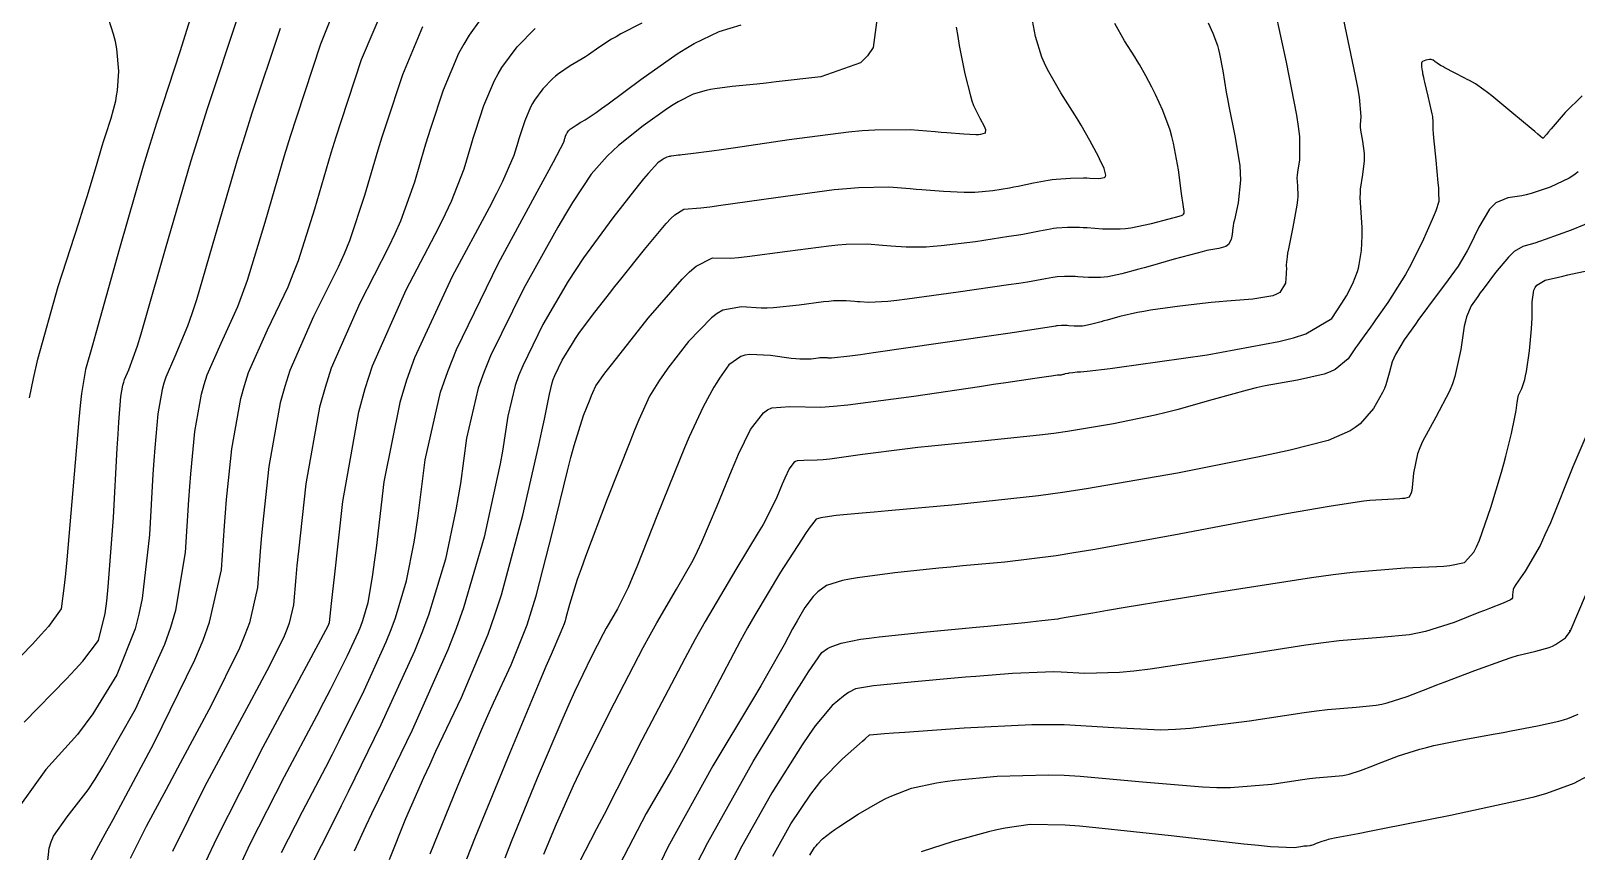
# Model space of a CAD drawing. Header units: metres. Extents: x 837476 to 838477, y 1189012 to 1191014.
# Drawn here: x 838095.2 to 838222.8, y 1190381.2 to 1190449 of the extents above; entities that cross this region are included whole.
import ezdxf

# ---------------------------------------------------------------- set-up
doc = ezdxf.new("R2010")
doc.units = ezdxf.units.M
doc.header["$LTSCALE"] = 0.3
doc.layers.add('COTAS 10', color=1, linetype='Continuous')
doc.layers.add('COTAS INT', color=252, linetype='Continuous')

msp = doc.modelspace()

# ---------------------------------------------------------------- linework, layer by layer
at = {"layer": 'COTAS 10'}
for points in [[(838096.463, 1190379.379), (838096.679, 1190381.43), (838096.843, 1190381.944), (838097.052, 1190382.434), (838098.182, 1190384.009), (838099.911, 1190386.239), (838100.497, 1190387.142), (838101.13, 1190388.169), (838103.806, 1190392.912), (838106.253, 1190398.276), (838106.742, 1190399.696), (838107.148, 1190401.087), (838107.935, 1190405.871), (838108.209, 1190410.202), (838108.292, 1190411.307), (838108.378, 1190412.371), (838108.717, 1190415.871), (838109.27, 1190418.955), (838109.491, 1190419.756), (838109.742, 1190420.534), (838110.894, 1190423.153), (838112.268, 1190426.189), (838112.658, 1190427.229), (838113.052, 1190428.357), (838114.513, 1190433.153), (838116.125, 1190438.674), (838116.615, 1190440.258), (838117.124, 1190441.867), (838119.117, 1190447.88), (838121.329, 1190453.436)], [(838145.614, 1190449.601), (838143.896, 1190448.704), (838143.496, 1190448.48), (838143.13, 1190448.268), (838142.083, 1190447.593), (838141.215, 1190446.991), (838140.962, 1190446.824), (838140.702, 1190446.658), (838139.718, 1190446.06), (838138.748, 1190445.408), (838138.498, 1190445.208), (838138.256, 1190444.999), (838137.447, 1190444.174), (838136.759, 1190443.233), (838136.592, 1190442.95), (838136.436, 1190442.658), (838135.958, 1190441.525), (838135.572, 1190440.361), (838135.474, 1190440.05), (838135.379, 1190439.743), (838135.067, 1190438.675), (838134.111, 1190436.51), (838133.61, 1190435.512), (838133.006, 1190434.342), (838129.973, 1190428.675), (838126.855, 1190421.939), (838126.198, 1190420.094), (838125.63, 1190418.258), (838124.323, 1190411.7), (838123.681, 1190406.212), (838123.532, 1190405.05), (838123.395, 1190404.043), (838123.005, 1190401.7), (838122.557, 1190400.218), (838122.383, 1190399.754), (838122.188, 1190399.268), (838121.306, 1190397.318), (838119.882, 1190394.507), (838119.346, 1190393.477), (838118.748, 1190392.338), (838116.078, 1190387.318), (838113.253, 1190381.753), (838112.559, 1190380.271)], [(838128.153, 1190380.954), (838130.428, 1190386.59), (838132.416, 1190391.263), (838132.907, 1190392.385), (838133.372, 1190393.432), (838134.84, 1190396.59), (838136.154, 1190399.895), (838136.522, 1190401.034), (838136.893, 1190402.27), (838138.25, 1190407.545), (838139.476, 1190412.616), (838139.764, 1190413.724), (838140.03, 1190414.703), (838140.806, 1190417.17), (838141.346, 1190418.54), (838141.462, 1190418.828), (838141.564, 1190419.076), (838141.816, 1190419.641), (838142.578, 1190420.683), (838143.002, 1190421.231), (838143.519, 1190421.891), (838146.157, 1190425.216), (838148.943, 1190428.45), (838149.554, 1190429.054), (838150.095, 1190429.531), (838151.469, 1190430.202), (838152.977, 1190430.193), (838153.602, 1190430.241), (838154.318, 1190430.312), (838157.653, 1190430.752), (838161.052, 1190431.202), (838161.808, 1190431.279), (838162.483, 1190431.336), (838164.25, 1190431.368), (838165.495, 1190431.266), (838165.841, 1190431.238), (838166.188, 1190431.209), (838167.445, 1190431.108), (838169.09, 1190431.117), (838169.681, 1190431.159), (838170.33, 1190431.218), (838173.166, 1190431.571), (838175.935, 1190431.986), (838176.542, 1190432.084), (838177.08, 1190432.174), (838178.449, 1190432.436), (838179.363, 1190432.612), (838179.614, 1190432.648), (838179.865, 1190432.678), (838180.765, 1190432.737), (838181.754, 1190432.731), (838182.061, 1190432.718), (838182.383, 1190432.702), (838183.664, 1190432.604), (838185.119, 1190432.595), (838185.55, 1190432.634), (838185.993, 1190432.691), (838187.697, 1190433.047), (838189.161, 1190433.435), (838189.453, 1190433.513), (838189.696, 1190433.578), (838190.165, 1190433.705), (838190.29, 1190433.761), (838190.316, 1190433.781), (838190.338, 1190433.804), (838190.388, 1190433.903), (838190.402, 1190434.021), (838190.403, 1190434.056), (838190.401, 1190434.091), (838190.382, 1190434.224), (838190.292, 1190434.807), (838190.246, 1190435.125), (838190.191, 1190435.512), (838189.918, 1190437.475), (838189.521, 1190439.693), (838189.388, 1190440.241), (838189.245, 1190440.759), (838188.647, 1190442.389), (838188.029, 1190443.703), (838187.873, 1190444.023), (838187.725, 1190444.323), (838187.244, 1190445.248), (838186.709, 1190446.178), (838186.526, 1190446.482), (838186.327, 1190446.806), (838185.482, 1190448.144), (838184.671, 1190449.562)], [(838222.937, 1190437.302), (838222.568, 1190437.038), (838222.179, 1190436.791), (838220.606, 1190436.049), (838219.036, 1190435.532), (838218.648, 1190435.427), (838218.281, 1190435.339), (838217.127, 1190435.16), (838216.139, 1190434.749), (838215.877, 1190434.514), (838215.62, 1190434.227), (838214.732, 1190432.754), (838213.947, 1190431.156), (838213.755, 1190430.789), (838213.574, 1190430.456), (838213.009, 1190429.528), (838212.407, 1190428.683), (838212.201, 1190428.402), (838211.979, 1190428.101), (838211.038, 1190426.845), (838210.022, 1190425.476), (838209.752, 1190425.103), (838209.487, 1190424.734), (838208.573, 1190423.425), (838207.845, 1190422.219), (838207.697, 1190421.916), (838207.573, 1190421.625), (838207.318, 1190420.681), (838207.06, 1190419.711), (838206.933, 1190419.402), (838206.783, 1190419.077), (838206.039, 1190417.758), (838204.918, 1190416.485), (838204.529, 1190416.187), (838204.107, 1190415.914), (838202.299, 1190415.127), (838199.156, 1190414.329), (838197.892, 1190414.05), (838196.457, 1190413.744), (838189.854, 1190412.427), (838182.346, 1190411.121), (838180.341, 1190410.822), (838178.369, 1190410.551), (838171.512, 1190409.796), (838165.957, 1190409.309), (838164.805, 1190409.206), (838163.821, 1190409.116), (838161.66, 1190408.907), (838160.759, 1190408.789), (838160.568, 1190408.756), (838160.403, 1190408.723), (838160.02, 1190408.607), (838159.437, 1190407.865), (838159.146, 1190407.438), (838158.799, 1190406.916), (838157.078, 1190404.229), (838154.952, 1190400.69), (838154.35, 1190399.63), (838153.742, 1190398.535), (838151.498, 1190394.291), (838149.264, 1190390.038), (838148.663, 1190388.937), (838148.069, 1190387.869), (838145.988, 1190384.291), (838143.783, 1190380.055)], [(838159.479, 1190380.862), (838159.891, 1190381.48), (838160.007, 1190381.631), (838160.124, 1190381.773), (838160.55, 1190382.213), (838161.263, 1190382.756), (838161.559, 1190382.963), (838161.899, 1190383.194), (838163.485, 1190384.233), (838165.297, 1190385.293), (838165.779, 1190385.538), (838166.253, 1190385.761), (838167.895, 1190386.391), (838169.944, 1190386.842), (838170.675, 1190386.953), (838171.477, 1190387.057), (838174.961, 1190387.384), (838179.201, 1190387.486), (838180.479, 1190387.45), (838181.802, 1190387.385), (838186.956, 1190386.918), (838191.909, 1190386.49), (838193.106, 1190386.45), (838194.227, 1190386.444), (838197.644, 1190386.707), (838200.178, 1190387.101), (838200.742, 1190387.178), (838201.247, 1190387.241), (838202.574, 1190387.352), (838203.509, 1190387.439), (838203.767, 1190387.487), (838204.024, 1190387.545), (838204.947, 1190387.84), (838205.988, 1190388.245), (838206.318, 1190388.373), (838206.668, 1190388.507), (838208.083, 1190389.048), (838209.848, 1190389.612), (838210.417, 1190389.761), (838211.021, 1190389.907), (838213.494, 1190390.406), (838216.069, 1190390.87), (838216.738, 1190390.994), (838217.388, 1190391.116), (838219.574, 1190391.539), (838221.342, 1190391.936), (838221.728, 1190392.041), (838222.069, 1190392.144), (838222.925, 1190392.5)]]:
    msp.add_lwpolyline(points, dxfattribs=at)
at = {"layer": 'COTAS INT'}
for points in [[(838109.102, 1190452.476), (838107.512, 1190447.318), (838105.548, 1190441.328), (838105.005, 1190439.578), (838104.461, 1190437.788), (838102.501, 1190430.993), (838100.876, 1190425.168), (838100.544, 1190423.99), (838100.264, 1190423), (838099.676, 1190420.993), (838099.361, 1190418.994), (838099.253, 1190418.009), (838099.135, 1190416.837), (838098.632, 1190411.044), (838098.142, 1190405.268), (838098.032, 1190404.106), (838097.934, 1190403.134), (838097.675, 1190401.201), (838096.628, 1190399.746), (838096.034, 1190399.074), (838095.306, 1190398.285), (838091.58, 1190394.465)], [(838095.07, 1190418.653), (838095.384, 1190420.239), (838095.745, 1190421.847), (838097.441, 1190427.842), (838099.145, 1190433.113), (838099.51, 1190434.264), (838099.829, 1190435.281), (838100.599, 1190437.842), (838101.069, 1190439.47), (838101.199, 1190439.899), (838101.329, 1190440.318), (838101.8, 1190441.753), (838102.184, 1190443.184), (838102.259, 1190443.6), (838102.321, 1190444.025), (838102.435, 1190445.634), (838102.268, 1190447.49), (838102.153, 1190448.071), (838102.008, 1190448.68), (838101.235, 1190451.123)], [(838099.956, 1190380.098), (838100.801, 1190381.648), (838101.322, 1190382.613), (838101.967, 1190383.811), (838105.332, 1190390.071), (838108.727, 1190397.003), (838109.391, 1190398.624), (838109.936, 1190400.116), (838110.907, 1190404.425), (838111.155, 1190408.067), (838111.244, 1190409.138), (838111.342, 1190410.235), (838111.77, 1190414.425), (838112.516, 1190418.589), (838112.815, 1190419.671), (838113.154, 1190420.721), (838114.71, 1190424.257), (838116.415, 1190427.819), (838116.848, 1190428.886), (838117.264, 1190429.988), (838118.624, 1190434.257), (838119.976, 1190438.888), (838120.387, 1190440.217), (838120.813, 1190441.566), (838122.486, 1190446.609), (838124.555, 1190451.519)], [(838133.193, 1190451.131), (838131.356, 1190448.62), (838130.912, 1190447.867), (838130.495, 1190447.088), (838129.222, 1190444.067), (838128.193, 1190440.964), (838127.93, 1190440.133), (838127.678, 1190439.315), (838126.846, 1190436.466), (838125.687, 1190433.249), (838125.229, 1190432.199), (838124.711, 1190431.08), (838122.341, 1190426.466), (838119.978, 1190421.095), (838119.464, 1190419.5), (838119.01, 1190417.857), (838117.877, 1190411.533), (838117.27, 1190405.965), (838117.149, 1190404.799), (838117.048, 1190403.797), (838116.85, 1190401.533), (838116.509, 1190400.032), (838116.318, 1190399.51), (838116.084, 1190398.942), (838114.89, 1190396.507), (838113.174, 1190393.31), (838112.011, 1190391.141), (838109.527, 1190386.507), (838106.868, 1190381.16)], [(838165.175, 1190450.898), (838164.714, 1190447.576), (838164.265, 1190446.9), (838163.676, 1190446.331), (838160.39, 1190445.159), (838156.714, 1190444.744), (838155.881, 1190444.652), (838155.127, 1190444.57), (838153.067, 1190444.359), (838151.637, 1190444.172), (838151.28, 1190444.106), (838150.94, 1190444.033), (838149.85, 1190443.72), (838148.622, 1190443.105), (838148.195, 1190442.843), (838147.729, 1190442.54), (838145.729, 1190441.115), (838143.703, 1190439.477), (838143.219, 1190439.04), (838142.77, 1190438.611), (838141.43, 1190437.121), (838139.891, 1190434.79), (838139.317, 1190433.83), (838138.678, 1190432.734), (838135.838, 1190427.64), (838133.136, 1190422.11), (838132.586, 1190420.739), (838132.121, 1190419.438), (838131.154, 1190415.316), (838130.637, 1190411.551), (838130.455, 1190410.475), (838130.256, 1190409.383), (838129.4, 1190405.316), (838127.997, 1190400.682), (838127.454, 1190399.232), (838126.844, 1190397.71), (838124.083, 1190391.612), (838121.379, 1190386.082), (838120.805, 1190384.918), (838120.306, 1190383.913), (838119.136, 1190381.612), (838118.514, 1190380.386)], [(838124.777, 1190380.485), (838126.145, 1190383.884), (838127.623, 1190387.267), (838128.106, 1190388.325), (838128.621, 1190389.436), (838130.745, 1190393.884), (838132.938, 1190399.106), (838133.496, 1190400.704), (838134.033, 1190402.369), (838135.794, 1190408.933), (838137.117, 1190414.723), (838137.378, 1190415.9), (838137.592, 1190416.891), (838137.985, 1190418.933), (838138.205, 1190419.872), (838138.311, 1190420.168), (838138.436, 1190420.481), (838139.052, 1190421.74), (838139.887, 1190423.144), (838140.152, 1190423.546), (838140.43, 1190423.955), (838141.555, 1190425.483), (838142.952, 1190427.268), (838143.403, 1190427.839), (838143.881, 1190428.443), (838145.838, 1190430.903), (838147.636, 1190433.042), (838148.014, 1190433.445), (838148.34, 1190433.765), (838149.082, 1190434.235), (838150.492, 1190434.342), (838151.239, 1190434.434), (838152.14, 1190434.552), (838156.682, 1190435.204), (838161.488, 1190435.841), (838162.556, 1190435.95), (838163.511, 1190436.03), (838166.009, 1190436.075), (838167.771, 1190435.931), (838168.26, 1190435.891), (838168.75, 1190435.851), (838170.528, 1190435.707), (838172.239, 1190435.632), (838172.686, 1190435.635), (838173.123, 1190435.648), (838174.606, 1190435.784), (838175.978, 1190436.003), (838176.344, 1190436.069), (838176.704, 1190436.137), (838177.954, 1190436.403), (838179.159, 1190436.636), (838179.491, 1190436.682), (838179.822, 1190436.722), (838181.008, 1190436.8), (838182.088, 1190436.812), (838182.351, 1190436.809), (838182.599, 1190436.803), (838183.364, 1190436.76), (838183.833, 1190436.85), (838183.894, 1190436.929), (838183.926, 1190437.031), (838183.792, 1190437.593), (838183.412, 1190438.379), (838183.288, 1190438.623), (838183.156, 1190438.878), (838182.614, 1190439.893), (838181.885, 1190441.16), (838181.635, 1190441.575), (838181.364, 1190442.016), (838180.212, 1190443.841), (838179.107, 1190445.773), (838178.866, 1190446.283), (838178.652, 1190446.781), (838178.114, 1190448.491), (838177.634, 1190451.15)], [(838197.873, 1190450.669), (838198.806, 1190446.379), (838199.67, 1190441.994), (838199.812, 1190441.059), (838199.912, 1190440.245), (838199.926, 1190438.31), (838199.742, 1190437.283), (838199.718, 1190437.041), (838199.707, 1190436.818), (838199.762, 1190436.162), (838199.78, 1190435.311), (838199.746, 1190434.965), (838199.693, 1190434.57), (838199.36, 1190432.744), (838199.007, 1190430.966), (838198.943, 1190430.602), (838198.892, 1190430.294), (838198.83, 1190429.643), (838198.838, 1190429.233), (838198.832, 1190429.076), (838198.823, 1190428.9), (838198.76, 1190428.109), (838198.296, 1190427.351), (838198.034, 1190427.196), (838197.714, 1190427.065), (838196.076, 1190426.792), (838193.923, 1190426.633), (838193.279, 1190426.573), (838192.614, 1190426.507), (838190.038, 1190426.214), (838187.629, 1190425.879), (838187.07, 1190425.787), (838186.557, 1190425.695), (838185.093, 1190425.364), (838184.033, 1190425.065), (838183.776, 1190424.993), (838183.533, 1190424.926), (838182.787, 1190424.723), (838182.17, 1190424.595), (838182.009, 1190424.574), (838181.853, 1190424.56), (838181.326, 1190424.563), (838180.863, 1190424.599), (838180.746, 1190424.605), (838180.635, 1190424.609), (838180.277, 1190424.611), (838179.951, 1190424.59), (838179.86, 1190424.579), (838179.769, 1190424.566), (838179.438, 1190424.502), (838177.833, 1190424.247), (838176.938, 1190424.114), (838175.848, 1190423.953), (838170.285, 1190423.145), (838164.745, 1190422.356), (838163.669, 1190422.207), (838162.792, 1190422.088), (838161.279, 1190421.909), (838161.063, 1190421.926), (838161.004, 1190421.931), (838160.944, 1190421.936), (838160.73, 1190421.954), (838160.427, 1190421.948), (838160.311, 1190421.938), (838160.181, 1190421.925), (838159.597, 1190421.848), (838158.672, 1190421.831), (838158.328, 1190421.856), (838157.945, 1190421.894), (838156.243, 1190422.137), (838154.529, 1190422.219), (838154.138, 1190422.155), (838153.784, 1190422.053), (838152.808, 1190421.373), (838152.031, 1190420.277), (838151.803, 1190419.913), (838151.568, 1190419.522), (838150.673, 1190417.891), (838149.53, 1190415.431), (838149.14, 1190414.518), (838148.718, 1190413.503), (838146.926, 1190409), (838145.2, 1190404.665), (838144.82, 1190403.757), (838144.482, 1190402.975), (838143.611, 1190401.206), (838142.914, 1190400.018), (838142.685, 1190399.603), (838142.44, 1190399.151), (838141.426, 1190397.208), (838140.066, 1190394.344), (838139.604, 1190393.311), (838139.104, 1190392.175), (838136.99, 1190387.208), (838134.83, 1190381.942), (838134.301, 1190380.618)], [(838094.634, 1190391.832), (838098.129, 1190395.42), (838098.847, 1190396.2), (838099.457, 1190396.887), (838100.755, 1190398.594), (838101.305, 1190400.823), (838101.442, 1190401.839), (838101.573, 1190403.028), (838101.992, 1190408.764), (838102.316, 1190414.473), (838102.387, 1190415.645), (838102.45, 1190416.641), (838102.61, 1190418.764), (838102.776, 1190419.687), (838102.842, 1190419.927), (838102.917, 1190420.16), (838103.263, 1190420.944), (838103.972, 1190422.927), (838104.277, 1190423.916), (838104.629, 1190425.096), (838106.292, 1190430.944), (838108.424, 1190438.246), (838109.071, 1190440.342), (838109.744, 1190442.47), (838112.381, 1190450.422)], [(838115.884, 1190381.07), (838117.607, 1190384.465), (838119.527, 1190388.126), (838120.075, 1190389.198), (838120.631, 1190390.294), (838122.694, 1190394.465), (838124.516, 1190398.489), (838124.919, 1190399.493), (838125.277, 1190400.45), (838126.203, 1190403.508), (838126.826, 1190406.713), (838126.993, 1190407.762), (838127.159, 1190408.882), (838127.739, 1190413.508), (838129.011, 1190419.096), (838129.613, 1190420.822), (838130.323, 1190422.625), (838133.789, 1190429.779), (838137.154, 1190435.972), (838137.8, 1190437.169), (838138.322, 1190438.141), (838139.178, 1190439.779), (838139.23, 1190439.957), (838139.246, 1190440.008), (838139.262, 1190440.06), (838139.326, 1190440.254), (838139.406, 1190440.443), (838139.432, 1190440.492), (838139.46, 1190440.539), (838139.575, 1190440.696), (838139.709, 1190440.833), (838139.75, 1190440.868), (838139.791, 1190440.901), (838139.953, 1190441.01), (838140.117, 1190441.11), (838140.16, 1190441.137), (838140.203, 1190441.165), (838140.347, 1190441.265), (838140.522, 1190441.378), (838140.583, 1190441.413), (838140.649, 1190441.451), (838140.936, 1190441.6), (838141.838, 1190442.212), (838142.292, 1190442.541), (838142.836, 1190442.939), (838145.539, 1190444.951), (838148.527, 1190447.057), (838149.251, 1190447.514), (838149.93, 1190447.917), (838152.007, 1190448.917), (838153.823, 1190449.471)], [(838192.374, 1190449.619), (838192.768, 1190448.781), (838193.149, 1190447.743), (838193.24, 1190447.413), (838193.324, 1190447.064), (838193.577, 1190445.651), (838193.862, 1190443.898), (838193.967, 1190443.335), (838194.083, 1190442.738), (838194.594, 1190440.302), (838194.988, 1190437.833), (838195.03, 1190437.216), (838195.042, 1190436.627), (838194.846, 1190434.74), (838194.54, 1190433.357), (838194.483, 1190433.086), (838194.438, 1190432.864), (838194.379, 1190432.465), (838194.375, 1190432.303), (838194.365, 1190432.23), (838194.352, 1190432.144), (838194.273, 1190431.732), (838194.055, 1190431.318), (838193.953, 1190431.232), (838193.834, 1190431.158), (838193.255, 1190430.992), (838192.268, 1190430.802), (838191.892, 1190430.712), (838191.472, 1190430.606), (838189.58, 1190430.089), (838187.587, 1190429.527), (838187.102, 1190429.392), (838186.646, 1190429.266), (838185.242, 1190428.885), (838184.082, 1190428.643), (838183.78, 1190428.604), (838183.486, 1190428.578), (838182.495, 1190428.584), (838181.623, 1190428.65), (838181.404, 1190428.661), (838181.194, 1190428.67), (838180.521, 1190428.674), (838179.908, 1190428.634), (838179.737, 1190428.614), (838179.566, 1190428.589), (838178.944, 1190428.469), (838177.456, 1190428.211), (838176.74, 1190428.099), (838175.891, 1190427.97), (838171.726, 1190427.358), (838167.538, 1190426.787), (838166.675, 1190426.683), (838165.941, 1190426.602), (838164.362, 1190426.508), (838163.626, 1190426.568), (838163.423, 1190426.584), (838163.22, 1190426.601), (838162.49, 1190426.661), (838161.455, 1190426.642), (838161.059, 1190426.609), (838160.617, 1190426.564), (838158.625, 1190426.3), (838156.495, 1190426.071), (838155.965, 1190426.048), (838155.461, 1190426.043), (838153.856, 1190426.169), (838152.312, 1190425.875), (838151.846, 1190425.604), (838151.364, 1190425.251), (838149.482, 1190423.295), (838147.775, 1190421.084), (838147.403, 1190420.572), (838147.073, 1190420.102), (838146.244, 1190418.766), (838145.38, 1190416.821), (838145.028, 1190415.968), (838144.627, 1190414.978), (838142.773, 1190410.267), (838140.971, 1190405.523), (838140.603, 1190404.513), (838140.292, 1190403.634), (838139.639, 1190401.557), (838139.359, 1190400.468), (838139.282, 1190400.213), (838139.206, 1190399.978), (838138.935, 1190399.296), (838138.124, 1190397.428), (838137.708, 1190396.445), (838137.208, 1190395.259), (838134.71, 1190389.296), (838131.862, 1190382.335), (838131.142, 1190380.521)], [(838137.537, 1190380.925), (838138.566, 1190383.434), (838139.983, 1190386.604), (838140.48, 1190387.651), (838141.021, 1190388.772), (838143.353, 1190393.434), (838145.738, 1190398.004), (838146.314, 1190399.067), (838146.852, 1190400.043), (838148.492, 1190402.835), (838149.857, 1190405.24), (838150.224, 1190405.972), (838150.585, 1190406.732), (838151.846, 1190409.715), (838153.015, 1190412.612), (838153.318, 1190413.318), (838153.611, 1190413.983), (838154.595, 1190416.037), (838155.655, 1190417.412), (838155.997, 1190417.649), (838156.359, 1190417.822), (838157.843, 1190417.927), (838160.398, 1190417.871), (838161.436, 1190417.944), (838162.618, 1190418.054), (838168.081, 1190418.769), (838173.504, 1190419.585), (838174.662, 1190419.758), (838175.67, 1190419.908), (838178.066, 1190420.262), (838179.218, 1190420.429), (838179.441, 1190420.461), (838179.623, 1190420.488), (838179.933, 1190420.536), (838179.973, 1190420.543), (838179.983, 1190420.545), (838179.994, 1190420.546), (838180.033, 1190420.549), (838180.076, 1190420.548), (838180.089, 1190420.548), (838180.103, 1190420.547), (838180.158, 1190420.543), (838180.22, 1190420.542), (838180.239, 1190420.544), (838180.258, 1190420.547), (838180.331, 1190420.562), (838180.42, 1190420.586), (838180.449, 1190420.594), (838180.48, 1190420.602), (838180.606, 1190420.638), (838180.78, 1190420.677), (838180.841, 1190420.688), (838180.907, 1190420.699), (838181.194, 1190420.739), (838181.573, 1190420.778), (838181.698, 1190420.789), (838181.832, 1190420.799), (838182.387, 1190420.835), (838184.278, 1190421.066), (838185.254, 1190421.198), (838186.426, 1190421.361), (838192.293, 1190422.197), (838198.22, 1190423.285), (838199.43, 1190423.607), (838200.453, 1190423.937), (838202.59, 1190425.204), (838203.414, 1190426.451), (838203.609, 1190426.769), (838203.789, 1190427.076), (838204.322, 1190428.085), (838204.698, 1190429.07), (838204.779, 1190429.361), (838204.851, 1190429.661), (838205.028, 1190430.812), (838205.092, 1190432.027), (838205.092, 1190432.367), (838205.085, 1190432.709), (838204.999, 1190433.96), (838204.938, 1190435.207), (838204.948, 1190435.546), (838204.969, 1190435.884), (838205.141, 1190437.082), (838205.292, 1190438.227), (838205.299, 1190438.531), (838205.292, 1190438.829), (838205.145, 1190439.858), (838204.975, 1190440.771), (838204.954, 1190440.996), (838204.945, 1190441.21), (838205.005, 1190441.88), (838204.866, 1190443.483), (838204.73, 1190444.285), (838204.552, 1190445.241), (838203.561, 1190449.986)], [(838115.749, 1190449.151), (838113.434, 1190442.168), (838112.843, 1190440.3), (838112.274, 1190438.46), (838110.402, 1190432.049), (838108.841, 1190426.727), (838108.467, 1190425.573), (838108.12, 1190424.558), (838107.078, 1190422.049), (838106.33, 1190420.347), (838106.167, 1190419.842), (838106.023, 1190419.321), (838105.664, 1190417.317), (838105.414, 1190414.506), (838105.339, 1190413.476), (838105.262, 1190412.337), (838104.963, 1190407.317), (838104.36, 1190402.058), (838104.092, 1190400.768), (838103.779, 1190399.55), (838102.281, 1190395.753), (838100.293, 1190392.528), (838099.672, 1190391.671), (838099.02, 1190390.83), (838096.408, 1190387.92), (838094.175, 1190384.809)], [(838127.525, 1190449.304), (838125.854, 1190445.338), (838124.503, 1190441.265), (838124.159, 1190440.175), (838123.827, 1190439.102), (838122.735, 1190435.362), (838121.476, 1190431.618), (838121.038, 1190430.543), (838120.563, 1190429.45), (838118.526, 1190425.362), (838116.566, 1190420.908), (838116.14, 1190419.585), (838115.763, 1190418.223), (838114.823, 1190412.979), (838114.306, 1190408.1), (838114.196, 1190406.969), (838114.101, 1190405.932), (838113.878, 1190402.979), (838113.216, 1190400.062), (838112.844, 1190399.048), (838112.391, 1190397.944), (838110.07, 1190393.213), (838107.51, 1190388.445), (838106.347, 1190386.277), (838104.703, 1190383.213), (838103.39, 1190380.573)], [(838109.608, 1190380.285), (838110.55, 1190382.3), (838114.351, 1190389.802), (838119.711, 1190399.802), (838119.778, 1190399.94), (838119.792, 1190399.972), (838119.802, 1190400.002), (838119.822, 1190400.087), (838119.994, 1190401.661), (838120.101, 1190402.63), (838120.234, 1190403.83), (838120.93, 1190410.087), (838122.257, 1190417.491), (838122.788, 1190419.414), (838123.391, 1190421.282), (838126.157, 1190427.57), (838128.858, 1190432.711), (838129.419, 1190433.856), (838129.899, 1190434.879), (838130.956, 1190437.57), (838131.528, 1190439.529), (838131.702, 1190440.092), (838131.883, 1190440.663), (838132.59, 1190442.796), (838133.466, 1190444.873), (838133.752, 1190445.409), (838134.058, 1190445.926), (838135.32, 1190447.653), (838136.802, 1190449.165)], [(838171.568, 1190449.263), (838171.699, 1190448.489), (838171.828, 1190447.754), (838172.286, 1190445.425), (838172.748, 1190443.602), (838172.881, 1190443.186), (838173.015, 1190442.808), (838173.514, 1190441.761), (838173.894, 1190441.086), (838173.952, 1190440.943), (838173.99, 1190440.817), (838173.959, 1190440.52), (838173.591, 1190440.398), (838173.417, 1190440.383), (838173.211, 1190440.376), (838172.209, 1190440.42), (838170.794, 1190440.534), (838170.328, 1190440.572), (838169.831, 1190440.613), (838167.769, 1190440.783), (838164.855, 1190440.771), (838163.821, 1190440.697), (838162.688, 1190440.593), (838157.775, 1190439.964), (838153.15, 1190439.28), (838152.198, 1190439.142), (838151.389, 1190439.026), (838149.655, 1190438.79), (838148.954, 1190438.71), (838148.797, 1190438.693), (838148.655, 1190438.678), (838148.274, 1190438.638), (838148.017, 1190438.605), (838147.952, 1190438.593), (838147.891, 1190438.58), (838147.694, 1190438.523), (838147.473, 1190438.412), (838147.396, 1190438.365), (838147.312, 1190438.311), (838146.951, 1190438.054), (838146.132, 1190437.174), (838145.759, 1190436.727), (838145.322, 1190436.191), (838143.217, 1190433.523), (838140.799, 1190430.195), (838140.165, 1190429.244), (838139.547, 1190428.279), (838137.445, 1190424.69), (838135.786, 1190421.295), (838135.448, 1190420.454), (838135.163, 1190419.655), (838134.57, 1190417.125), (838134.115, 1190414.221), (838133.916, 1190413.187), (838133.687, 1190412.053), (838132.597, 1190407.125), (838130.898, 1190401.285), (838130.284, 1190399.576), (838129.608, 1190397.826), (838126.649, 1190391.177), (838123.869, 1190385.44), (838123.305, 1190384.266), (838122.831, 1190383.272), (838121.863, 1190381.177)], [(838223.251, 1190443.581), (838221.855, 1190442.217), (838220.71, 1190440.872), (838220.49, 1190440.616), (838220.313, 1190440.411), (838220.026, 1190440.088), (838220.015, 1190440.095), (838220.011, 1190440.096), (838220.007, 1190440.098), (838219.993, 1190440.104), (838219.595, 1190440.43), (838219.35, 1190440.635), (838219.046, 1190440.888), (838217.46, 1190442.215), (838215.801, 1190443.583), (838215.451, 1190443.862), (838215.148, 1190444.098), (838214.45, 1190444.592), (838213.95, 1190444.861), (838213.772, 1190444.954), (838213.577, 1190445.057), (838212.731, 1190445.496), (838211.932, 1190445.916), (838211.766, 1190446.006), (838211.624, 1190446.085), (838211.314, 1190446.274), (838211.168, 1190446.384), (838211.129, 1190446.412), (838211.092, 1190446.44), (838210.964, 1190446.533), (838210.796, 1190446.589), (838210.732, 1190446.594), (838210.662, 1190446.594), (838210.347, 1190446.553), (838210.072, 1190446.422), (838210.026, 1190446.364), (838209.994, 1190446.297), (838209.99, 1190445.98), (838210.055, 1190445.67), (838210.066, 1190445.607), (838210.075, 1190445.555), (838210.084, 1190445.45), (838210.147, 1190445.136), (838210.19, 1190444.951), (838210.243, 1190444.725), (838210.527, 1190443.554), (838210.804, 1190442.347), (838210.853, 1190442.098), (838210.89, 1190441.885), (838210.922, 1190441.42), (838210.931, 1190440.802), (838210.953, 1190440.491), (838210.984, 1190440.12), (838211.168, 1190438.277), (838211.353, 1190436.394), (838211.384, 1190435.998), (838211.408, 1190435.656), (838211.423, 1190434.875), (838211.186, 1190434.097), (838211.05, 1190433.758), (838210.885, 1190433.365), (838210.036, 1190431.498), (838208.967, 1190429.385), (838208.662, 1190428.837), (838208.354, 1190428.305), (838207.212, 1190426.518), (838206.204, 1190425.072), (838205.981, 1190424.754), (838205.781, 1190424.473), (838205.262, 1190423.76), (838204.838, 1190423.179), (838204.698, 1190422.982), (838204.548, 1190422.769), (838203.927, 1190421.87), (838202.869, 1190420.991), (838202.444, 1190420.791), (838201.962, 1190420.61), (838199.743, 1190420.111), (838197.098, 1190419.636), (838196.348, 1190419.469), (838195.59, 1190419.286), (838192.786, 1190418.499), (838189.789, 1190417.651), (838188.909, 1190417.43), (838188.008, 1190417.215), (838184.57, 1190416.488), (838180.765, 1190415.854), (838179.632, 1190415.698), (838178.464, 1190415.55), (838173.957, 1190415.085), (838169.526, 1190414.66), (838168.405, 1190414.538), (838167.331, 1190414.413), (838163.837, 1190413.946), (838161.151, 1190413.581), (838160.587, 1190413.522), (838160.101, 1190413.48), (838158.992, 1190413.476), (838158.441, 1190413.437), (838158.307, 1190413.373), (838158.18, 1190413.285), (838157.787, 1190412.775), (838157.422, 1190412.012), (838157.313, 1190411.766), (838157.201, 1190411.504), (838156.767, 1190410.429), (838155.969, 1190408.799), (838155.627, 1190408.187), (838155.233, 1190407.505), (838153.372, 1190404.464), (838150.845, 1190400.173), (838150.031, 1190398.705), (838149.167, 1190397.114), (838145.634, 1190390.354), (838142.499, 1190384.225), (838141.886, 1190383.031), (838141.385, 1190382.056), (838140.494, 1190380.354)], [(838224.506, 1190433.387), (838222.352, 1190432.496), (838220.203, 1190431.724), (838219.742, 1190431.565), (838219.339, 1190431.43), (838218.366, 1190431.144), (838217.657, 1190430.734), (838217.42, 1190430.521), (838217.166, 1190430.266), (838216.101, 1190428.986), (838215.074, 1190427.617), (838214.844, 1190427.305), (838214.637, 1190427.023), (838214.085, 1190426.247), (838213.712, 1190425.338), (838213.618, 1190424.971), (838213.527, 1190424.554), (838213.235, 1190422.635), (838212.757, 1190420.41), (838212.549, 1190419.801), (838212.309, 1190419.195), (838211.171, 1190417.03), (838210.068, 1190415.02), (838209.849, 1190414.51), (838209.668, 1190414.021), (838209.329, 1190412.428), (838209.218, 1190411.233), (838209.181, 1190410.995), (838209.141, 1190410.798), (838208.973, 1190410.425), (838208.588, 1190410.332), (838208.412, 1190410.312), (838208.205, 1190410.294), (838207.205, 1190410.252), (838205.736, 1190410.148), (838205.234, 1190410.091), (838204.69, 1190410.022), (838202.381, 1190409.673), (838198.843, 1190409.047), (838197.524, 1190408.804), (838196.059, 1190408.531), (838189.543, 1190407.292), (838182.858, 1190406.078), (838181.287, 1190405.82), (838179.836, 1190405.597), (838175.603, 1190405.075), (838172.114, 1190404.755), (838171.132, 1190404.658), (838170.143, 1190404.558), (838166.515, 1190404.169), (838163.415, 1190403.761), (838162.759, 1190403.648), (838162.191, 1190403.536), (838160.872, 1190403.135), (838160.146, 1190402.612), (838159.951, 1190402.424), (838159.76, 1190402.217), (838159.093, 1190401.312), (838158.433, 1190400.214), (838158.247, 1190399.885), (838158.058, 1190399.545), (838157.361, 1190398.228), (838156.029, 1190395.851), (838155.439, 1190394.843), (838154.754, 1190393.682), (838151.481, 1190388.228), (838147.777, 1190381.513), (838146.82, 1190379.557)], [(838150.148, 1190380.08), (838151.069, 1190381.91), (838154.809, 1190388.584), (838158.152, 1190394.056), (838158.822, 1190395.129), (838159.381, 1190396.01), (838160.479, 1190397.594), (838160.951, 1190397.917), (838161.116, 1190398.003), (838161.296, 1190398.088), (838162.071, 1190398.382), (838163.687, 1190398.696), (838164.398, 1190398.793), (838165.222, 1190398.895), (838169.151, 1190399.298), (838173.235, 1190399.682), (838174.159, 1190399.772), (838174.992, 1190399.854), (838177.251, 1190400.089), (838178.643, 1190400.243), (838178.929, 1190400.274), (838179.173, 1190400.301), (838179.693, 1190400.354), (838179.989, 1190400.39), (838180.09, 1190400.406), (838180.199, 1190400.424), (838180.666, 1190400.509), (838182.869, 1190400.885), (838184.074, 1190401.087), (838185.536, 1190401.331), (838192.966, 1190402.566), (838200.908, 1190403.795), (838202.694, 1190404.035), (838204.3, 1190404.232), (838208.608, 1190404.582), (838211.272, 1190404.692), (838211.842, 1190404.737), (838212.339, 1190404.789), (838213.53, 1190405.028), (838214.302, 1190405.896), (838214.536, 1190406.343), (838214.779, 1190406.88), (838215.727, 1190409.566), (838216.599, 1190412.498), (838216.794, 1190413.19), (838216.968, 1190413.829), (838217.428, 1190415.703), (838217.697, 1190417.03), (838217.751, 1190417.324), (838217.796, 1190417.586), (838217.885, 1190418.269), (838217.961, 1190418.734), (838217.999, 1190418.859), (838218.043, 1190418.983), (838218.263, 1190419.416), (838218.523, 1190420.147), (838218.593, 1190420.459), (838218.662, 1190420.819), (838218.905, 1190422.513), (838219.086, 1190424.353), (838219.115, 1190424.805), (838219.136, 1190425.231), (838219.138, 1190426.564), (838219.27, 1190427.549), (838219.373, 1190427.757), (838219.504, 1190427.937), (838220.216, 1190428.351), (838221.303, 1190428.616), (838221.671, 1190428.702), (838222.069, 1190428.793), (838223.744, 1190429.167)], [(838224.583, 1190417.808), (838222.489, 1190412.941), (838220.631, 1190408.305), (838220.189, 1190407.308), (838219.778, 1190406.435), (838218.557, 1190404.315), (838217.779, 1190403.218), (838217.647, 1190402.989), (838217.552, 1190402.792), (838217.514, 1190402.354), (838217.515, 1190402.112), (838217.444, 1190402.039), (838217.344, 1190401.963), (838216.727, 1190401.67), (838215.61, 1190401.239), (838215.194, 1190401.077), (838214.732, 1190400.896), (838212.677, 1190400.089), (838210.311, 1190399.333), (838209.652, 1190399.184), (838208.992, 1190399.062), (838206.597, 1190398.839), (838203.196, 1190398.554), (838201.903, 1190398.393), (838200.456, 1190398.196), (838193.963, 1190397.187), (838187.602, 1190396.228), (838186.24, 1190396.063), (838185.052, 1190395.941), (838182.2, 1190395.863), (838180.237, 1190395.987), (838179.609, 1190395.992), (838178.944, 1190395.984), (838176.237, 1190395.853), (838173.203, 1190395.62), (838172.331, 1190395.548), (838171.447, 1190395.474), (838168.14, 1190395.179), (838165.325, 1190394.899), (838164.751, 1190394.833), (838164.265, 1190394.773), (838163.251, 1190394.597), (838162.696, 1190394.3), (838162.499, 1190394.162), (838162.283, 1190394.001), (838161.349, 1190393.218), (838159.942, 1190391.542), (838159.429, 1190390.817), (838158.861, 1190389.979), (838156.366, 1190386.01), (838153.747, 1190381.338), (838153.102, 1190380.056)], [(838222.256, 1190399.341), (838228.838, 1190414.796)], [(838156.425, 1190380.765), (838157.922, 1190383.436), (838159.567, 1190385.899), (838160.029, 1190386.501), (838160.493, 1190387.067), (838162.194, 1190388.821), (838163.579, 1190390.05), (838163.845, 1190390.286), (838164.06, 1190390.476), (838164.411, 1190390.784), (838164.429, 1190390.795), (838164.433, 1190390.797), (838164.438, 1190390.8), (838164.454, 1190390.806), (838165.657, 1190390.896), (838166.41, 1190390.951), (838167.345, 1190391.019), (838172.237, 1190391.375), (838177.828, 1190391.645), (838179.204, 1190391.66), (838180.504, 1190391.649), (838184.578, 1190391.391), (838188.48, 1190391.216), (838189.673, 1190391.256), (838190.915, 1190391.336), (838195.803, 1190391.947), (838200.317, 1190392.648), (838201.323, 1190392.785), (838202.222, 1190392.897), (838204.586, 1190393.095), (838206.251, 1190393.25), (838206.71, 1190393.336), (838207.167, 1190393.439), (838208.812, 1190393.964), (838210.665, 1190394.687), (838211.255, 1190394.914), (838211.877, 1190395.154), (838214.398, 1190396.118), (838216.834, 1190396.997), (838217.402, 1190397.183), (838217.924, 1190397.344), (838219.424, 1190397.718), (838220.53, 1190398.016), (838220.804, 1190398.129), (838221.063, 1190398.255), (838221.882, 1190398.818), (838222.256, 1190399.341), (838222.235, 1190399.442)], [(838223.696, 1190387.389), (838222.582, 1190386.781), (838220.3, 1190385.937), (838219.279, 1190385.659), (838218.089, 1190385.363), (838212.389, 1190384.135), (838206.805, 1190383.028), (838205.688, 1190382.808), (838204.758, 1190382.625), (838202.952, 1190382.276), (838202.411, 1190382.167), (838202.279, 1190382.135), (838202.154, 1190382.103), (838201.768, 1190381.979), (838201.459, 1190381.861), (838201.382, 1190381.832), (838201.31, 1190381.804), (838201.082, 1190381.715), (838200.88, 1190381.65), (838200.824, 1190381.638), (838200.768, 1190381.627), (838200.563, 1190381.608), (838200.273, 1190381.584), (838200.162, 1190381.57), (838200.039, 1190381.553), (838199.485, 1190381.467), (838197.539, 1190381.553), (838196.539, 1190381.644), (838195.338, 1190381.765), (838189.334, 1190382.446), (838183.1, 1190383.122), (838181.755, 1190383.24), (838180.574, 1190383.327), (838177.685, 1190383.392), (838175.608, 1190383.095), (838174.94, 1190382.954), (838174.232, 1190382.788), (838171.336, 1190381.976), (838168.684, 1190381.117)]]:
    msp.add_lwpolyline(points, dxfattribs=at)

doc.saveas('drawing.dxf')
